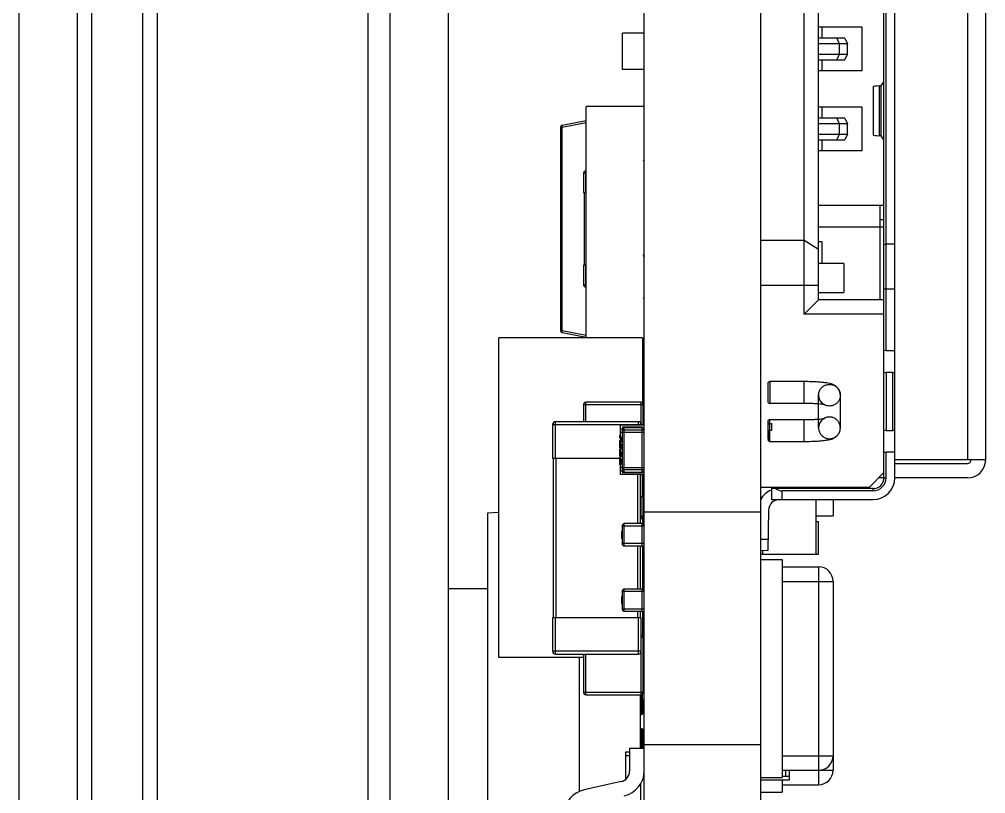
# Model space of a CAD drawing. Header units: inches. Extents: x -190 to 160, y -110 to 38.
# Drawn here: x -12.35 to 0.95, y -33.82 to -23.16 of the extents above; entities that cross this region are included whole.
import ezdxf

# ---------------------------------------------------------------- set-up
doc = ezdxf.new("R2010")
doc.units = ezdxf.units.IN
doc.header["$LTSCALE"] = 1.21
doc.header["$MEASUREMENT"] = 0
doc.layers.get('0').update_dxf_attribs({"linetype": 'CONTINUOUS'})
doc.layers.add('INTFCLR_1294190', color=7, linetype='CONTINUOUS')

msp = doc.modelspace()

# ---------------------------------------------------------------- linework, layer by layer
at = {"color": 7, "linetype": 'Continuous'}
for p, q in [((-12.35, -75.487), (-12.35, -0.387)), ((-11.55, -75.487), (-11.55, -0.387)), ((-10.45, -71.937), (-10.45, -4.867)), ((-7.55, -71.937), (-7.55, -4.867)), ((-7.25, -4.897), (-7.25, -61.397)), ((-6.45, -4.897), (-6.45, -61.397)), ((-11.35, -71.579), (-11.35, -4.967)), ((-10.65, -69.767), (-10.65, -4.967)), ((-3.75, -61.006), (-3.75, -4.987)), ((-2.15, -4.987), (-2.15, -61.006)), ((0.7, -12.124), (0.7, -29.224)), ((0.95, -29.224), (0.95, -12.124)), ((-0.45, -29.471), (-0.45, -15.371)), ((-0.42, -27.721), (-0.42, -15.371)), ((-0.3, -29.471), (-0.3, -15.371)), ((-1.55, -27.221), (-1.55, -15.671)), ((-1.35, -27.021), (-1.35, -15.871)), ((-0.75, -23.271), (-1.35, -23.271)), ((-1.3, -23.421), (-1.3, -23.271)), ((-0.75, -23.871), (-0.75, -23.271)), ((-4.05, -23.851), (-4.05, -23.351)), ((-3.75, -23.351), (-4.05, -23.351)), ((-4.051, -23.535), (-4.051, -23.667)), ((-4.051, -23.535), (-4.05, -23.535)), ((-0.99, -23.421), (-1.35, -23.421)), ((-0.95, -23.501), (-1.35, -23.501)), ((-1.097, -23.421), (-1.066, -23.501)), ((-1.066, -23.501), (-1.066, -23.641)), ((-0.99, -23.421), (-0.95, -23.501)), ((-0.95, -23.641), (-0.95, -23.501)), ((-4.051, -23.571), (-4.05, -23.571)), ((-4.051, -23.61), (-4.05, -23.61)), ((-4.05, -23.617), (-4.051, -23.617)), ((-4.051, -23.64), (-4.05, -23.64)), ((-4.051, -23.653), (-4.05, -23.653)), ((-4.051, -23.655), (-4.05, -23.655)), ((-4.051, -23.667), (-4.05, -23.667)), ((-1.35, -23.641), (-0.95, -23.641)), ((-1.066, -23.641), (-1.097, -23.721)), ((-0.99, -23.721), (-0.95, -23.641)), ((-1.35, -23.721), (-0.99, -23.721)), ((-1.3, -23.871), (-1.3, -23.721)), ((-3.75, -23.851), (-4.05, -23.851)), ((-3.75, -23.851), (-4.05, -23.851)), ((-0.75, -23.871), (-1.35, -23.871)), ((-0.455, -24.021), (-0.491, -24.075)), ((-0.45, -24.021), (-0.455, -24.021)), ((-0.6, -24.089), (-0.6, -24.753)), ((-0.513, -24.764), (-0.513, -24.078)), ((-0.491, -24.075), (-0.491, -24.767)), ((-4.55, -27.547), (-4.55, -24.363)), ((-3.76, -24.363), (-4.55, -24.363)), ((-0.75, -24.371), (-1.35, -24.371)), ((-1.3, -24.521), (-1.3, -24.371)), ((-0.75, -24.971), (-0.75, -24.371)), ((-4.55, -24.557), (-4.88, -24.621)), ((-4.88, -24.645), (-4.55, -24.581)), ((-0.99, -24.521), (-1.35, -24.521)), ((-0.95, -24.601), (-1.35, -24.601)), ((-1.097, -24.521), (-1.066, -24.601)), ((-1.066, -24.601), (-1.066, -24.741)), ((-0.99, -24.521), (-0.95, -24.601)), ((-0.95, -24.741), (-0.95, -24.601)), ((-4.9, -24.645), (-4.9, -27.449)), ((-4.9, -24.645), (-4.88, -24.645)), ((-4.88, -24.645), (-4.88, -24.621)), ((-4.88, -27.449), (-4.88, -24.645)), ((-1.35, -24.741), (-0.95, -24.741)), ((-1.35, -24.821), (-0.99, -24.821)), ((-1.3, -24.971), (-1.3, -24.821)), ((-1.066, -24.741), (-1.097, -24.821)), ((-0.95, -24.741), (-0.99, -24.821)), ((-0.491, -24.767), (-0.455, -24.821)), ((-0.455, -24.821), (-0.45, -24.821)), ((-3.75, -24.897), (-3.76, -24.897)), ((-3.76, -24.907), (-3.75, -24.907)), ((-0.75, -24.971), (-1.35, -24.971)), ((-3.76, -25.123), (-3.75, -25.123)), ((-4.555, -25.547), (-4.555, -25.247)), ((-4.55, -25.247), (-4.555, -25.247)), ((-3.75, -25.153), (-3.76, -25.153)), ((-4.585, -25.277), (-4.585, -25.547)), ((-4.585, -25.277), (-4.55, -25.277)), ((-4.585, -25.547), (-4.55, -25.547)), ((-4.575, -25.547), (-4.575, -26.547)), ((-3.76, -25.641), (-3.75, -25.641)), ((-3.75, -25.671), (-3.76, -25.671)), ((-1.35, -25.721), (-0.45, -25.721)), ((-0.5, -27.021), (-0.5, -25.721)), ((-3.75, -25.847), (-3.76, -25.847)), ((-3.76, -25.857), (-3.75, -25.857)), ((-0.45, -25.921), (-0.5, -25.921)), ((-0.45, -26.021), (-1.35, -26.021)), ((-3.75, -26.237), (-3.76, -26.237)), ((-3.76, -26.247), (-3.75, -26.247)), ((-1.55, -26.208), (-2.15, -26.208)), ((-1.35, -26.331), (-1.55, -26.208)), ((-1.35, -26.221), (-1.3, -26.221)), ((-1.3, -26.521), (-1.3, -26.221)), ((-0.42, -26.258), (-0.45, -26.267)), ((-0.3, -26.258), (-0.42, -26.258)), ((-3.76, -26.438), (-3.75, -26.438)), ((-3.754, -26.423), (-3.75, -26.423)), ((-4.585, -26.547), (-4.585, -26.817)), ((-4.55, -26.547), (-4.585, -26.547)), ((-4.555, -26.847), (-4.555, -26.547)), ((-3.75, -26.468), (-3.76, -26.468)), ((-1, -26.521), (-1.35, -26.521)), ((-1, -26.521), (-1, -26.921)), ((-4.55, -26.817), (-4.585, -26.817)), ((-4.555, -26.847), (-4.55, -26.847)), ((-2.15, -26.822), (-1.35, -26.822)), ((-3.76, -26.956), (-3.75, -26.956)), ((-3.75, -26.986), (-3.76, -26.986)), ((-1.35, -26.921), (-1, -26.921)), ((-0.45, -26.872), (-0.3, -26.872)), ((-1.35, -27.021), (-1.55, -27.221)), ((-0.45, -27.021), (-1.35, -27.021)), ((-3.75, -27.187), (-3.76, -27.187)), ((-3.76, -27.197), (-3.75, -27.197)), ((-0.45, -27.221), (-1.55, -27.221)), ((-4.88, -27.449), (-4.9, -27.449)), ((-4.55, -27.513), (-4.88, -27.449)), ((-4.88, -27.473), (-4.88, -27.449)), ((-4.88, -27.473), (-4.55, -27.537)), ((-5.75, -31.947), (-5.75, -27.547)), ((-3.775, -27.547), (-5.75, -27.547)), ((-3.775, -27.547), (-3.775, -28.442)), ((-3.76, -27.773), (-3.775, -27.773)), ((-0.42, -27.721), (-0.3, -27.721)), ((-0.42, -28.021), (-0.42, -28.821)), ((-0.33, -28.021), (-0.42, -28.021)), ((-0.33, -28.821), (-0.33, -28.021)), ((-4.555, -28.7), (-4.555, -28.433)), ((-3.795, -28.433), (-4.555, -28.433)), ((-3.795, -28.433), (-3.795, -28.722)), ((-4.585, -28.463), (-4.585, -28.7)), ((-4.585, -28.463), (-3.765, -28.463)), ((-3.765, -28.733), (-3.765, -28.463)), ((-3.75, -28.547), (-3.765, -28.547)), ((-4.971, -29.2), (-4.971, -28.7)), ((-3.831, -28.7), (-4.971, -28.7)), ((-3.831, -28.7), (-3.831, -28.748)), ((-3.75, -28.623), (-3.765, -28.623)), ((-2.05, -28.701), (-2.05, -28.821)), ((-1.999, -28.722), (-1.999, -28.821)), ((-5.011, -28.74), (-5.011, -29.2)), ((-5.011, -28.74), (-3.791, -28.74)), ((-4.075, -29.428), (-4.075, -28.748)), ((-3.75, -28.748), (-4.075, -28.748)), ((-4.075, -28.798), (-4.051, -28.798)), ((-4.055, -28.848), (-4.075, -28.848)), ((-4.055, -28.812), (-4.055, -29.362)), ((-4.055, -28.812), (-3.75, -28.812)), ((-4.055, -28.843), (-3.75, -28.843)), ((-4.05, -28.773), (-4.05, -28.796)), ((-3.775, -28.773), (-4.05, -28.773)), ((-4.024, -29.392), (-4.024, -28.782)), ((-3.781, -28.782), (-4.024, -28.782)), ((-3.792, -28.733), (-3.765, -28.733)), ((-3.791, -28.748), (-3.791, -28.74)), ((-3.781, -28.782), (-3.781, -29.392)), ((-3.775, -28.748), (-3.775, -28.733)), ((-3.775, -28.733), (-3.775, -28.748)), ((-3.775, -28.783), (-3.775, -28.773)), ((-1.999, -28.821), (-2.05, -28.821)), ((-0.42, -28.821), (-0.33, -28.821)), ((-4.085, -28.922), (-4.085, -28.886)), ((-4.075, -28.886), (-4.085, -28.886)), ((-4.075, -28.899), (-4.085, -28.899)), ((-4.075, -28.922), (-4.085, -28.922)), ((-4.085, -29.061), (-4.085, -28.959)), ((-4.075, -28.959), (-4.085, -28.959)), ((-4.057, -28.981), (-4.057, -28.906)), ((-4.055, -28.906), (-4.057, -28.906)), ((-4.055, -28.943), (-4.057, -28.943)), ((-4.057, -28.98), (-4.055, -28.98)), ((-4.057, -28.981), (-4.055, -28.981)), ((-4.075, -29.011), (-4.085, -29.011)), ((-4.075, -29.061), (-4.085, -29.061)), ((-4.085, -29.176), (-4.085, -29.074)), ((-4.075, -29.074), (-4.085, -29.074)), ((-4.057, -29.081), (-4.057, -29.003)), ((-4.055, -29.003), (-4.057, -29.003)), ((-4.057, -29.007), (-4.055, -29.007)), ((-4.057, -29.044), (-4.055, -29.044)), ((-4.057, -29.08), (-4.055, -29.08)), ((-4.057, -29.081), (-4.055, -29.081)), ((-4.057, -29.185), (-4.057, -29.11)), ((-4.055, -29.11), (-4.057, -29.11)), ((-0.42, -29.471), (-0.42, -29.121)), ((-0.3, -29.121), (-0.42, -29.121)), ((-5.011, -29.2), (-4.085, -29.2)), ((-5.001, -29.2), (-5.001, -31.4)), ((-4.961, -31.4), (-4.961, -29.2)), ((-4.075, -29.176), (-4.085, -29.176)), ((-4.085, -29.292), (-4.085, -29.19)), ((-4.075, -29.19), (-4.085, -29.19)), ((-4.075, -29.242), (-4.085, -29.242)), ((-4.055, -29.147), (-4.057, -29.147)), ((-4.057, -29.184), (-4.055, -29.184)), ((-4.057, -29.185), (-4.055, -29.185)), ((-4.057, -29.287), (-4.057, -29.213)), ((-4.057, -29.213), (-4.055, -29.213)), ((-4.057, -29.222), (-4.055, -29.222)), ((-4.057, -29.258), (-4.055, -29.258)), ((0.95, -29.224), (-0.3, -29.224)), ((-4.075, -29.292), (-4.085, -29.292)), ((-4.055, -29.328), (-4.075, -29.328)), ((-4.075, -29.378), (-4.05, -29.378)), ((-4.055, -29.276), (-4.057, -29.276)), ((-4.057, -29.287), (-4.055, -29.287)), ((-4.057, -29.287), (-4.055, -29.287)), ((-4.055, -29.331), (-3.75, -29.331)), ((-3.75, -29.361), (-4.055, -29.361)), ((-4.055, -29.362), (-4.055, -29.362)), ((-4.05, -29.378), (-4.05, -29.403)), ((-4.024, -29.392), (-3.781, -29.392)), ((-4.024, -29.392), (-3.781, -29.392)), ((-3.775, -29.392), (-3.775, -29.403)), ((-3.75, -29.362), (-3.75, -29.362)), ((-0.3, -29.274), (0.7, -29.274)), ((-3.75, -29.428), (-4.075, -29.428)), ((-3.775, -29.403), (-4.05, -29.403)), ((-3.841, -29.428), (-3.841, -30.103)), ((-3.801, -30.103), (-3.801, -29.428)), ((-3.775, -29.733), (-3.775, -29.428)), ((-3.775, -29.428), (-3.775, -29.733)), ((-0.45, -29.401), (-0.65, -29.601)), ((-0.45, -29.474), (-0.523, -29.474)), ((-0.45, -29.471), (-0.42, -29.471)), ((0.7, -29.474), (-0.3, -29.474)), ((-3.75, -29.623), (-3.775, -29.623)), ((-3.75, -29.623), (-3.775, -29.623)), ((-2.15, -29.601), (-0.65, -29.601)), ((-2, -29.621), (-2, -29.771)), ((-0.6, -29.621), (-2, -29.621)), ((-1.85, -29.771), (-1.85, -29.651)), ((-0.6, -29.651), (-1.85, -29.651)), ((-1.75, -29.601), (-1.75, -29.621)), ((-1.15, -29.601), (-1.209, -29.621)), ((-1.15, -29.621), (-1.15, -29.601)), ((-0.6, -29.651), (-0.6, -29.621)), ((-3.765, -29.733), (-3.801, -29.733)), ((-3.795, -29.733), (-3.795, -30.033)), ((-3.765, -30.003), (-3.765, -29.733)), ((-2, -29.771), (-0.6, -29.771)), ((-1.95, -29.783), (-1.95, -29.771)), ((-1.385, -30.524), (-1.385, -29.771)), ((-1.15, -29.771), (-1.15, -29.997)), ((-3.75, -29.892), (-3.765, -29.892)), ((-2.04, -29.918), (-2.05, -30.471)), ((-5.901, -29.952), (-5.75, -29.944)), ((-5.901, -34.32), (-5.901, -29.952)), ((-3.765, -30.003), (-3.801, -30.003)), ((-3.801, -30.033), (-3.795, -30.033)), ((-3.775, -30.025), (-3.775, -30.103)), ((-2.15, -29.947), (-3.75, -29.947)), ((-1.385, -29.997), (-1.15, -29.997)), ((-4.055, -30.134), (-4.055, -30.378)), ((-4.055, -30.134), (-3.75, -30.134)), ((-4.024, -30.408), (-4.024, -30.103)), ((-3.781, -30.103), (-4.024, -30.103)), ((-3.781, -30.103), (-3.781, -30.408)), ((-3.75, -30.092), (-3.775, -30.092)), ((-1.385, -30.074), (-1.35, -30.074)), ((-1.35, -30.524), (-1.35, -30.074)), ((-4.057, -30.312), (-4.057, -30.205)), ((-4.057, -30.205), (-4.055, -30.205)), ((-4.057, -30.25), (-4.055, -30.25)), ((-4.055, -30.268), (-4.057, -30.268)), ((-4.055, -30.312), (-4.057, -30.312)), ((-2.047, -30.321), (-2.15, -30.319)), ((-3.75, -30.378), (-4.055, -30.378)), ((-4.024, -30.408), (-3.781, -30.408)), ((-3.841, -30.408), (-3.841, -31.003)), ((-3.801, -31.003), (-3.801, -30.408)), ((-3.775, -30.408), (-3.775, -31.003)), ((-2.15, -30.469), (-2.05, -30.471)), ((-2.15, -30.524), (-1.35, -30.524)), ((-2.115, -30.524), (-2.115, -30.47)), ((-3.75, -30.692), (-3.775, -30.692)), ((-2.15, -30.597), (-1.85, -30.597)), ((-1.85, -30.597), (-1.85, -33.597)), ((-1.85, -30.697), (-1.35, -30.697)), ((-1.35, -30.697), (-1.35, -33.697)), ((-3.75, -30.892), (-3.775, -30.892)), ((-1.85, -30.897), (-1.15, -30.897)), ((-1.15, -30.897), (-1.15, -33.497)), ((-6.45, -30.997), (-5.901, -30.997)), ((-4.057, -31.212), (-4.057, -31.105)), ((-4.057, -31.105), (-4.055, -31.105)), ((-4.055, -31.034), (-4.055, -31.278)), ((-4.055, -31.034), (-3.75, -31.034)), ((-4.024, -31.308), (-4.024, -31.003)), ((-3.781, -31.003), (-4.024, -31.003)), ((-3.781, -31.003), (-3.781, -31.308)), ((-3.775, -30.997), (-3.75, -30.997)), ((-4.057, -31.15), (-4.055, -31.15)), ((-4.055, -31.168), (-4.057, -31.168)), ((-4.055, -31.212), (-4.057, -31.212)), ((-3.75, -31.278), (-4.055, -31.278)), ((-4.024, -31.308), (-3.781, -31.308)), ((-3.841, -31.308), (-3.841, -31.4)), ((-3.801, -31.4), (-3.801, -31.308)), ((-3.775, -31.308), (-3.775, -31.645)), ((-5.011, -31.4), (-5.011, -31.86)), ((-3.791, -31.4), (-5.011, -31.4)), ((-4.971, -31.9), (-4.971, -31.4)), ((-3.831, -31.4), (-3.831, -31.9)), ((-3.791, -31.86), (-3.791, -31.4)), ((-3.791, -31.667), (-3.765, -31.667)), ((-3.765, -32.427), (-3.765, -31.667)), ((-3.791, -31.86), (-5.011, -31.86)), ((-4.971, -31.9), (-3.831, -31.9)), ((-4.585, -31.9), (-4.585, -32.427)), ((-4.555, -32.457), (-4.555, -31.9)), ((-3.795, -31.878), (-3.795, -32.528)), ((-4.585, -31.947), (-5.75, -31.947)), ((-4.641, -33.787), (-4.641, -31.947)), ((-3.765, -32.427), (-4.585, -32.427)), ((-3.775, -32.528), (-3.775, -32.449)), ((-4.555, -32.457), (-3.795, -32.457)), ((-3.801, -33.197), (-3.801, -32.457)), ((-3.765, -32.528), (-3.801, -32.528)), ((-3.785, -32.528), (-3.785, -32.728)), ((-3.765, -32.708), (-3.765, -32.528)), ((-3.765, -32.708), (-3.801, -32.708)), ((-3.801, -32.728), (-3.785, -32.728)), ((-3.785, -32.926), (-3.801, -32.926)), ((-3.801, -32.946), (-3.765, -32.946)), ((-3.785, -32.926), (-3.785, -33.197)), ((-3.765, -33.197), (-3.765, -32.946)), ((-4.001, -33.619), (-4.001, -33.242)), ((-4.001, -33.242), (-3.95, -33.242)), ((-3.95, -33.197), (-3.95, -33.507)), ((-3.75, -33.197), (-3.95, -33.197)), ((-2.15, -33.147), (-3.75, -33.147)), ((-4.001, -33.292), (-3.95, -33.292)), ((-1.85, -33.297), (-1.15, -33.297)), ((-1.85, -33.497), (-1.15, -33.497)), ((-1.8, -33.579), (-1.8, -33.497)), ((-1.75, -33.629), (-1.75, -33.497)), ((-2.15, -33.597), (-1.85, -33.597)), ((-2.15, -33.629), (-1.75, -33.629)), ((-1.85, -33.579), (-1.75, -33.579)), ((-1.85, -33.629), (-1.85, -33.797)), ((-4.068, -33.653), (-4.575, -33.765)), ((-3.801, -33.687), (-3.801, -34.386)), ((-1.85, -33.697), (-1.35, -33.697)), ((-2.15, -33.797), (-1.85, -33.797))]:
    msp.add_line(p, q, dxfattribs=at)
for centre, radius, start, end in [((-4.875, -24.645), 0.025, 101, 180), ((-3.781, -25.123), 0.0305, 360, 47.6122), ((-4.555, -25.277), 0.03, 90, 180), ((-3.781, -26.423), 0.0305, 360, 47.6122), ((-3.781, -26.438), 0.0305, 360, 47.6122), ((-4.555, -26.817), 0.03, 180, 270), ((-3.781, -26.986), 0.0305, 312.3879, 360), ((-4.875, -27.449), 0.025, 180, 259), ((-4.555, -28.463), 0.03, 90, 180), ((-3.795, -28.463), 0.03, 360, 90), ((-4.971, -28.74), 0.04, 90, 180), ((-3.831, -28.74), 0.04, 360, 90), ((-4.024, -28.812), 0.0305, 90, 180), ((-3.781, -28.812), 0.0305, 360, 90), ((0.7, -29.224), 0.25, 270, 0), ((0.7, -29.224), 0.05, 270, 0), ((-4.024, -29.361), 0.0305, 180, 270), ((-4.024, -29.362), 0.0305, 180, 270), ((-3.781, -29.361), 0.0305, 281.25, 360), ((-3.781, -29.362), 0.0305, 281.25, 360), ((-0.6, -29.471), 0.3, 270, 0), ((-0.6, -29.471), 0.18, 270, 360), ((-0.6, -29.471), 0.15, 270, 0), ((-1.89, -29.921), 0.3, 111.6677, 150.4075), ((-1.89, -29.921), 0.15, 90, 179), ((-3.795, -30.003), 0.03, 270, 360), ((-4.024, -30.134), 0.0305, 90, 180), ((-3.781, -30.134), 0.0305, 360, 90), ((-4.024, -30.378), 0.0305, 180, 270), ((-1.35, -30.897), 0.2, 0, 90), ((-4.024, -31.034), 0.0305, 90, 180), ((-3.781, -31.034), 0.0305, 360, 90), ((-4.024, -31.278), 0.0305, 180, 270), ((-3.795, -31.667), 0.03, 360, 81.1136), ((-4.971, -31.86), 0.04, 180, 270), ((-3.831, -31.86), 0.04, 270, 360), ((-4.555, -32.427), 0.03, 180, 270), ((-3.795, -32.427), 0.03, 270, 360), ((-3.785, -32.708), 0.02, 270, 360), ((-3.785, -32.946), 0.02, 360, 90), ((-1.35, -33.297), 0.2, 270, 0), ((-4.1, -33.507), 0.15, 282.412, 360), ((-4.1, -33.507), 0.35, 282.412, 360), ((-1.35, -33.497), 0.2, 270, 0), ((-4.5, -34.107), 0.35, 102.412, 180)]:
    msp.add_arc(centre, radius, start, end, dxfattribs=at)
at = {"color": 6, "linetype": 'Continuous'}
msp.add_arc((-2.02, -28.701), 0.03, 179.9845, 315, dxfattribs=at)
at = {"color": 7, "linetype": 'Continuous'}
for centre, major_axis, ratio, start_param, end_param in [((0, -24.088), (0.6, 0.001), 0.035727, 2.595354, 3.141563), ((-0.641, -24.075), (0.15, 0), 0.035727, -0.546239, -0.023924), ((0, -24.754), (0.6, -0.001), 0.035727, -3.141562, -2.595354), ((-0.641, -24.767), (0.15, 0), 0.035727, 0.023924, 0.546239), ((-0.42, -27.871), (0.126, -0.082), 1, 2.148233, 2.349591), ((-0.42, -27.871), (0.126, -0.082), 1, -1.194717, -0.993359), ((-0.33, -27.871), (0.082, 0.126), 1, -2.564287, -2.362929), ((-0.42, -28.971), (0.126, -0.082), 1, 2.148233, 2.34959), ((-0.33, -28.971), (0.082, 0.126), 1, 0.375949, 0.577307), ((-0.42, -28.971), (0.126, -0.082), 1, -1.194466, -0.993108), ((-1.85, -29.501), (-0.031, 0.147), 1, -3.993149, -3.349648)]:
    msp.add_ellipse(centre, major_axis=major_axis, ratio=ratio, start_param=start_param, end_param=end_param, dxfattribs=at)
at = {"layer": 'INTFCLR_1294190', "color": 7, "linetype": 'Continuous'}
for p, q in [((-2.05, -28.178), (-2.05, -28.418)), ((-2.05, -28.701), (-2.05, -28.941)), ((-2.041, -28.821), (-2.05, -28.821)), ((-2.041, -28.962), (-2.041, -28.821))]:
    msp.add_line(p, q, dxfattribs=at)
at = {"layer": 'INTFCLR_1294190', "color": 6, "linetype": 'Continuous'}
for p, q in [((-2.02, -28.148), (-2.02, -28.448)), ((-1.55, -28.148), (-2.02, -28.148)), ((-1.55, -28.448), (-1.55, -28.148)), ((-1.55, -28.448), (-2.02, -28.448)), ((-1.35, -28.784), (-1.35, -28.335)), ((-1.05, -28.784), (-1.05, -28.335)), ((-2.02, -28.971), (-2.02, -28.671)), ((-2.02, -28.671), (-1.55, -28.671)), ((-1.55, -28.971), (-1.55, -28.671)), ((-2.02, -28.971), (-1.55, -28.971))]:
    msp.add_line(p, q, dxfattribs=at)
for centre, start, end in [((-2.02, -28.178), 90, 180.0003), ((-2.02, -28.418), 179.9995, 270), ((-2.02, -28.701), 90, 180.0006), ((-2.02, -28.941), 225, 270)]:
    msp.add_arc(centre, 0.03, start, end, dxfattribs=at)
for points, knots in [([(-1.05, -28.335), (-1.05, -28.317), (-1.057, -28.279), (-1.085, -28.232), (-1.123, -28.201), (-1.16, -28.184), (-1.198, -28.173), (-1.241, -28.165), (-1.295, -28.159), (-1.365, -28.153), (-1.452, -28.149), (-1.516, -28.148), (-1.55, -28.148)], [0, 0, 0, 0, 0.092786, 0.18869, 0.271387, 0.336706, 0.398941, 0.469211, 0.558281, 0.674945, 0.825417, 1, 1, 1, 1]), ([(-1.35, -28.335), (-1.35, -28.319), (-1.345, -28.288), (-1.323, -28.246), (-1.29, -28.212), (-1.247, -28.191), (-1.216, -28.186), (-1.2, -28.186)], [0, 0, 0, 0, 0.199477, 0.399155, 0.599155, 0.799478, 1, 1, 1, 1]), ([(-1.2, -28.186), (-1.184, -28.186), (-1.153, -28.191), (-1.11, -28.212), (-1.077, -28.246), (-1.055, -28.288), (-1.05, -28.319), (-1.05, -28.335)], [0, 0, 0, 0, 0.200522, 0.400845, 0.600846, 0.800523, 1, 1, 1, 1]), ([(-1.35, -28.335), (-1.35, -28.352), (-1.344, -28.384), (-1.324, -28.422), (-1.295, -28.449), (-1.284, -28.459), (-1.26, -28.467), (-1.27, -28.465), (-1.283, -28.463), (-1.31, -28.459), (-1.349, -28.455), (-1.403, -28.452), (-1.471, -28.449), (-1.522, -28.448), (-1.55, -28.448)], [0, 0, 0, 0, 0.110919, 0.209481, 0.288113, 0.342428, 0.366828, 0.370925, 0.402411, 0.460553, 0.546934, 0.66433, 0.815276, 1, 1, 1, 1]), ([(-1.2, -28.484), (-1.216, -28.484), (-1.247, -28.479), (-1.29, -28.458), (-1.323, -28.424), (-1.345, -28.382), (-1.35, -28.351), (-1.35, -28.335)], [0, 0, 0, 0, 0.200522, 0.400845, 0.600846, 0.800523, 1, 1, 1, 1]), ([(-1.05, -28.335), (-1.05, -28.351), (-1.055, -28.382), (-1.077, -28.424), (-1.11, -28.458), (-1.153, -28.479), (-1.184, -28.484), (-1.2, -28.484)], [0, 0, 0, 0, 0.199477, 0.399155, 0.599155, 0.799478, 1, 1, 1, 1]), ([(-1.55, -28.671), (-1.523, -28.671), (-1.475, -28.67), (-1.409, -28.668), (-1.356, -28.665), (-1.317, -28.661), (-1.287, -28.657), (-1.275, -28.656), (-1.26, -28.652), (-1.273, -28.656), (-1.283, -28.662), (-1.305, -28.677), (-1.326, -28.702), (-1.345, -28.739), (-1.35, -28.769), (-1.35, -28.784)], [0, 0, 0, 0, 0.175539, 0.320437, 0.434899, 0.521172, 0.581873, 0.618914, 0.632567, 0.643419, 0.676596, 0.731735, 0.805534, 0.89585, 1, 1, 1, 1]), ([(-1.2, -28.635), (-1.216, -28.635), (-1.247, -28.64), (-1.29, -28.662), (-1.323, -28.695), (-1.345, -28.738), (-1.35, -28.769), (-1.35, -28.784)], [0, 0, 0, 0, 0.200522, 0.400845, 0.600845, 0.800523, 1, 1, 1, 1]), ([(-1.05, -28.784), (-1.05, -28.769), (-1.055, -28.738), (-1.077, -28.695), (-1.11, -28.662), (-1.153, -28.64), (-1.184, -28.635), (-1.2, -28.635)], [0, 0, 0, 0, 0.199477, 0.399155, 0.599155, 0.799478, 1, 1, 1, 1]), ([(-1.55, -28.971), (-1.516, -28.971), (-1.454, -28.97), (-1.37, -28.966), (-1.303, -28.961), (-1.25, -28.955), (-1.209, -28.949), (-1.174, -28.94), (-1.141, -28.928), (-1.108, -28.908), (-1.078, -28.877), (-1.056, -28.834), (-1.05, -28.801), (-1.05, -28.784)], [0, 0, 0, 0, 0.171999, 0.314991, 0.427288, 0.514086, 0.58231, 0.640448, 0.697402, 0.760418, 0.833863, 0.914545, 1, 1, 1, 1]), ([(-1.35, -28.784), (-1.35, -28.8), (-1.345, -28.831), (-1.323, -28.874), (-1.29, -28.907), (-1.247, -28.929), (-1.216, -28.934), (-1.2, -28.934)], [0, 0, 0, 0, 0.199477, 0.399155, 0.599155, 0.799478, 1, 1, 1, 1]), ([(-1.2, -28.934), (-1.184, -28.934), (-1.153, -28.929), (-1.11, -28.907), (-1.077, -28.874), (-1.055, -28.831), (-1.05, -28.8), (-1.05, -28.784)], [0, 0, 0, 0, 0.200522, 0.400845, 0.600846, 0.800523, 1, 1, 1, 1])]:
    msp.add_open_spline(points, degree=3, knots=knots, dxfattribs=at)

doc.saveas('drawing.dxf')
